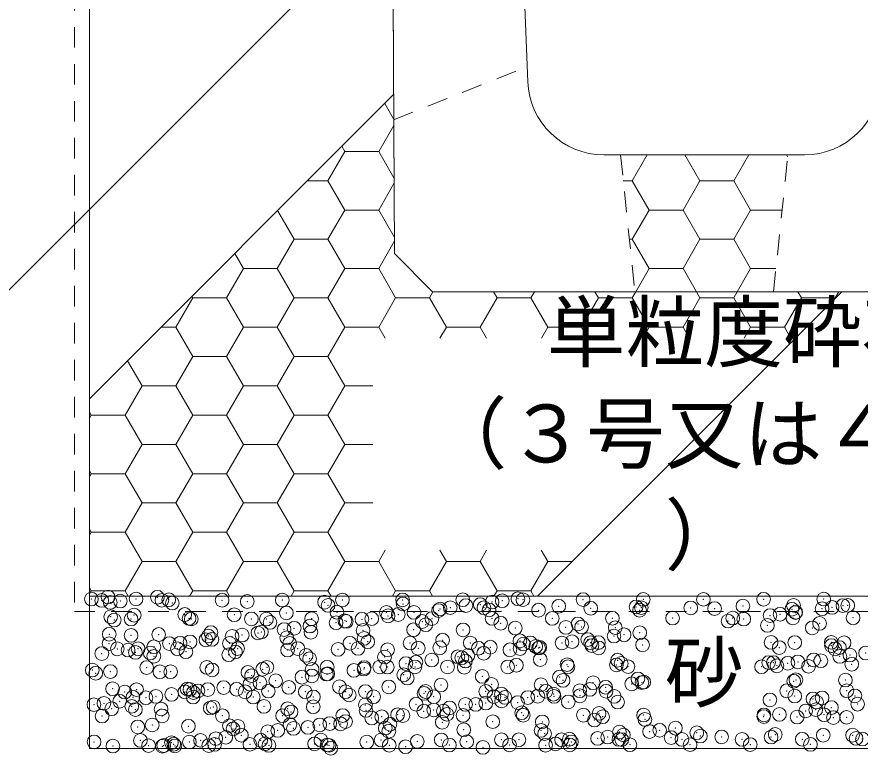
# Model space of a CAD drawing. Units: millimetres at full size; details may follow other scales. Extents: x 190759 to 276146, y -52712 to -16236.
# Drawn here: x 219696 to 220250, y -22624 to -22139 of the extents above; entities that cross this region are included whole.
import ezdxf
from ezdxf.enums import TextEntityAlignment as Align

# ---------------------------------------------------------------- set-up
doc = ezdxf.new("R2010")
doc.units = ezdxf.units.MM
doc.header["$LTSCALE"] = 18
doc.header["$PDMODE"] = 32
doc.header["$PDSIZE"] = 9
doc.linetypes.add('USER1', pattern=[1.35, 0.75, -0.6])
for name, color, linetype, lineweight in [('0_2', 7, 'Continuous', 5), ('寸法線', 7, 'Continuous', 9), ('本体', 2, 'Continuous', 13), ('補助線', 8, 'Continuous', 13), ('ﾊｯﾁﾝｸﾞ', 7, 'Continuous', 5)]:
    doc.layers.add(name, color=color, linetype=linetype, lineweight=lineweight)
doc.styles.add('ＭＳ ゴシック', font='')
doc.styles.get('ＭＳ ゴシック').set_extended_font_data('MS Gothic')

msp = doc.modelspace()

# ---------------------------------------------------------------- linework, layer by layer
at = {"layer": '寸法線'}
msp.add_lwpolyline([(219952.88, -22056.6), (219640.82, -22368.66), (219254.3, -22368.66)], dxfattribs=at)
at = {"layer": '本体'}
for p, q in [((220031.83, -22181.92), (219997.75, -21329.93)), ((219940.25, -21539.93), (219944.08, -22294.76)), ((220213.71, -22229.93), (220081.79, -22229.93)), ((219969.25, -22319.93), (219944.08, -22294.76)), ((219969.25, -22319.93), (220326.25, -22319.93))]:
    msp.add_line(p, q, dxfattribs=at)
at = {"layer": '本体', "linetype": 'USER1', "lineweight": 9}
msp.add_line((219943.63, -22206.93), (220031.43, -22171.93), dxfattribs=at)
msp.add_lwpolyline([(220193.28, -22319.93), (220202.75, -22229.93), (220092.75, -22229.93), (220102.23, -22319.93)], dxfattribs=at)
at = {"layer": '本体'}
for centre, start, end in [((220081.79, -22179.93), 182.2899, 270), ((220213.71, -22179.93), 270, 357.7093)]:
    msp.add_arc(centre, 50, start, end, dxfattribs=at)
at = {"layer": '補助線'}
for p, q in [((219943.55, -22190.35), (219743.75, -22390.15)), ((220238.24, -22319.93), (220038.24, -22519.93))]:
    msp.add_line(p, q, dxfattribs=at)
msp.add_lwpolyline([(219940.91, -21669.98), (219944.08, -22294.76), (219969.25, -22319.93), (220326.25, -22319.93), (220351.42, -22294.76), (220354.59, -21669.98), (220551.75, -21669.98), (220551.75, -22519.93), (219743.75, -22519.93), (219743.75, -21669.98)], close=True, dxfattribs=at)
at = {"layer": 'ﾊｯﾁﾝｸﾞ'}
for p, q in [((219943.63, -22206.23), (219937.79, -22196.11)), ((219933.81, -22227.71), (219943.65, -22210.66)), ((219911.58, -22227.71), (219909.61, -22224.29)), ((219900.47, -22246.96), (219911.58, -22227.71)), ((219911.58, -22227.71), (219933.81, -22227.71)), ((219943.83, -22245.07), (219933.81, -22227.71)), ((220100.49, -22246.96), (220110.33, -22229.93)), ((220144.95, -22246.96), (220135.11, -22229.93)), ((220167.17, -22246.96), (220177, -22229.93)), ((220202.6, -22231.34), (220201.79, -22229.93)), ((219886.95, -22246.96), (219900.47, -22246.96)), ((219911.58, -22266.2), (219900.47, -22246.96)), ((220094.54, -22246.96), (220100.5, -22246.96)), ((220111.61, -22266.2), (220100.5, -22246.96)), ((220133.83, -22266.2), (220144.95, -22246.96)), ((220144.95, -22246.96), (220167.17, -22246.96)), ((220178.28, -22266.2), (220167.17, -22246.96)), ((219933.81, -22266.2), (219943.85, -22248.81)), ((219878.25, -22285.45), (219867.34, -22266.56)), ((219900.47, -22285.45), (219911.58, -22266.2)), ((219911.58, -22266.2), (219933.81, -22266.2)), ((219944.03, -22283.9), (219933.81, -22266.2)), ((220100.49, -22285.45), (220111.61, -22266.2)), ((220111.61, -22266.2), (220133.83, -22266.2)), ((220144.95, -22285.45), (220133.83, -22266.2)), ((220167.17, -22285.45), (220178.28, -22266.2)), ((220178.28, -22266.2), (220198.93, -22266.2)), ((219867.13, -22304.7), (219878.25, -22285.45)), ((219878.25, -22285.45), (219900.47, -22285.45)), ((219911.58, -22304.7), (219900.47, -22285.45)), ((219933.81, -22304.7), (219944.04, -22286.97)), ((220098.6, -22285.45), (220100.5, -22285.45)), ((220111.61, -22304.7), (220100.5, -22285.45)), ((220133.83, -22304.7), (220144.95, -22285.45)), ((220144.95, -22285.45), (220167.17, -22285.45)), ((220178.28, -22304.7), (220167.17, -22285.45)), ((219844.91, -22304.7), (219839.16, -22294.74)), ((219833.8, -22323.95), (219844.91, -22304.7)), ((219844.91, -22304.7), (219867.13, -22304.7)), ((219878.25, -22323.95), (219867.13, -22304.7)), ((219900.47, -22323.95), (219911.58, -22304.7)), ((219911.58, -22304.7), (219933.81, -22304.7)), ((219944.92, -22323.95), (219933.81, -22304.7)), ((220102.82, -22319.93), (220111.61, -22304.7)), ((220111.61, -22304.7), (220133.83, -22304.7)), ((220142.62, -22319.93), (220133.83, -22304.7)), ((220169.49, -22319.93), (220178.28, -22304.7)), ((220178.28, -22304.7), (220194.88, -22304.7)), ((219967.14, -22323.95), (219969.47, -22319.93)), ((220011.6, -22323.95), (220009.27, -22319.93)), ((220033.82, -22323.95), (220036.14, -22319.93)), ((220078.27, -22323.95), (220075.95, -22319.93)), ((220100.49, -22323.95), (220102.82, -22319.93)), ((220144.95, -22323.95), (220142.62, -22319.93)), ((220167.17, -22323.95), (220169.49, -22319.93)), ((220211.62, -22323.95), (220209.3, -22319.93)), ((220233.84, -22323.95), (220236.17, -22319.93)), ((219800.46, -22343.19), (219811.57, -22323.95)), ((219811.57, -22323.95), (219810.98, -22322.92)), ((219811.57, -22323.95), (219833.8, -22323.95)), ((219844.91, -22343.19), (219833.8, -22323.95)), ((219867.13, -22343.19), (219878.24, -22323.95)), ((219878.25, -22323.95), (219900.47, -22323.95)), ((219911.58, -22343.19), (219900.47, -22323.95)), ((219933.81, -22343.19), (219944.92, -22323.95)), ((219944.92, -22323.95), (219967.15, -22323.95)), ((219978.26, -22343.19), (219967.15, -22323.95)), ((220000.48, -22343.19), (220011.6, -22323.95)), ((220011.6, -22323.95), (220033.82, -22323.95)), ((220044.93, -22343.19), (220033.82, -22323.95)), ((220067.16, -22343.19), (220078.27, -22323.95)), ((220078.27, -22323.95), (220100.5, -22323.95)), ((220111.61, -22343.19), (220100.5, -22323.95)), ((220133.83, -22343.19), (220144.95, -22323.95)), ((220144.95, -22323.95), (220167.17, -22323.95)), ((220178.28, -22343.19), (220167.17, -22323.95)), ((220200.51, -22343.19), (220211.62, -22323.95)), ((220211.62, -22323.95), (220233.85, -22323.95)), ((220233.98, -22324.18), (220233.85, -22323.95)), ((219790.71, -22343.19), (219800.46, -22343.19)), ((219811.57, -22362.44), (219800.46, -22343.19)), ((219833.8, -22362.44), (219844.91, -22343.19)), ((219844.91, -22343.19), (219867.13, -22343.19)), ((219878.25, -22362.44), (219867.13, -22343.19)), ((219900.47, -22362.44), (219911.58, -22343.19)), ((219911.58, -22343.19), (219933.81, -22343.19)), ((219938.03, -22350.5), (219933.81, -22343.19)), ((219974.04, -22350.5), (219978.26, -22343.19)), ((219978.26, -22343.19), (220000.48, -22343.19)), ((220004.7, -22350.5), (220000.48, -22343.19)), ((220040.71, -22350.5), (220044.93, -22343.19)), ((220044.93, -22343.19), (220067.16, -22343.19)), ((220071.38, -22350.5), (220067.16, -22343.19)), ((220107.39, -22350.5), (220111.61, -22343.19)), ((220111.61, -22343.19), (220133.83, -22343.19)), ((220138.05, -22350.5), (220133.83, -22343.19)), ((220174.06, -22350.5), (220178.28, -22343.19)), ((220178.28, -22343.19), (220200.51, -22343.19)), ((220204.73, -22350.5), (220200.51, -22343.19)), ((219800.46, -22381.69), (219811.57, -22362.44)), ((219811.57, -22362.44), (219833.8, -22362.44)), ((219844.91, -22381.69), (219833.8, -22362.44)), ((219867.13, -22381.69), (219878.24, -22362.44)), ((219878.25, -22362.44), (219900.47, -22362.44)), ((219911.58, -22381.69), (219900.47, -22362.44)), ((219778.23, -22381.69), (219768.71, -22365.19)), ((219767.12, -22400.94), (219778.23, -22381.69)), ((219778.23, -22381.69), (219800.46, -22381.69)), ((219811.57, -22400.94), (219800.46, -22381.69)), ((219833.8, -22400.94), (219844.91, -22381.69)), ((219844.91, -22381.69), (219867.13, -22381.69)), ((219878.25, -22400.94), (219867.13, -22381.69)), ((219900.47, -22400.94), (219911.58, -22381.69)), ((219911.58, -22381.69), (219929.93, -22381.69)), ((219744.9, -22400.94), (219743.75, -22398.96)), ((219743.75, -22402.91), (219744.9, -22400.94)), ((219744.9, -22400.94), (219767.12, -22400.94)), ((219778.23, -22420.18), (219767.12, -22400.94)), ((219800.46, -22420.18), (219811.57, -22400.94)), ((219811.57, -22400.94), (219833.8, -22400.94)), ((219844.91, -22420.18), (219833.8, -22400.94)), ((219867.13, -22420.18), (219878.24, -22400.94)), ((219878.25, -22400.94), (219900.47, -22400.94)), ((219911.58, -22420.18), (219900.47, -22400.94)), ((219767.12, -22439.43), (219778.23, -22420.18)), ((219778.23, -22420.18), (219800.46, -22420.18)), ((219811.57, -22439.43), (219800.46, -22420.18)), ((219833.8, -22439.43), (219844.91, -22420.18)), ((219844.91, -22420.18), (219867.13, -22420.18)), ((219878.25, -22439.43), (219867.13, -22420.18)), ((219900.47, -22439.43), (219911.58, -22420.18)), ((219911.58, -22420.18), (219929.93, -22420.18)), ((219744.9, -22439.43), (219743.75, -22437.45)), ((219743.75, -22441.41), (219744.9, -22439.43)), ((219744.9, -22439.43), (219767.12, -22439.43)), ((219778.23, -22458.68), (219767.12, -22439.43)), ((219800.46, -22458.68), (219811.57, -22439.43)), ((219811.57, -22439.43), (219833.8, -22439.43)), ((219844.91, -22458.68), (219833.8, -22439.43)), ((219867.13, -22458.68), (219878.24, -22439.43)), ((219878.25, -22439.43), (219900.47, -22439.43)), ((219911.58, -22458.68), (219900.47, -22439.43)), ((219767.12, -22477.93), (219778.23, -22458.68)), ((219778.23, -22458.68), (219800.46, -22458.68)), ((219811.57, -22477.93), (219800.46, -22458.68)), ((219833.8, -22477.93), (219844.91, -22458.68)), ((219844.91, -22458.68), (219867.13, -22458.68)), ((219878.25, -22477.93), (219867.13, -22458.68)), ((219900.47, -22477.93), (219911.58, -22458.68)), ((219911.58, -22458.68), (219929.93, -22458.68)), ((219744.9, -22477.93), (219743.75, -22475.95)), ((219743.75, -22479.9), (219744.9, -22477.93)), ((219744.9, -22477.93), (219767.12, -22477.93)), ((219778.23, -22497.17), (219767.12, -22477.93)), ((219800.46, -22497.17), (219811.57, -22477.93)), ((219811.57, -22477.93), (219833.8, -22477.93)), ((219844.91, -22497.17), (219833.8, -22477.93)), ((219867.13, -22497.17), (219878.24, -22477.93)), ((219878.25, -22477.93), (219900.47, -22477.93)), ((219911.58, -22497.17), (219900.47, -22477.93)), ((219933.81, -22497.17), (219938.09, -22489.76)), ((219978.26, -22497.17), (219973.98, -22489.76)), ((220000.48, -22497.17), (220004.76, -22489.76)), ((220044.93, -22497.17), (220040.65, -22489.76)), ((219767.12, -22516.42), (219778.23, -22497.17)), ((219778.23, -22497.17), (219800.46, -22497.17)), ((219811.57, -22516.42), (219800.46, -22497.17)), ((219833.8, -22516.42), (219844.91, -22497.17)), ((219844.91, -22497.17), (219867.13, -22497.17)), ((219878.25, -22516.42), (219867.13, -22497.17)), ((219900.47, -22516.42), (219911.58, -22497.17)), ((219911.58, -22497.17), (219933.81, -22497.17)), ((219944.92, -22516.42), (219933.81, -22497.17)), ((219967.14, -22516.42), (219978.26, -22497.17)), ((219978.26, -22497.17), (220000.48, -22497.17)), ((220011.6, -22516.42), (220000.48, -22497.17)), ((220033.82, -22516.42), (220044.93, -22497.17)), ((220044.93, -22497.17), (220060.99, -22497.17)), ((219744.9, -22516.42), (219743.75, -22514.44)), ((219743.75, -22518.4), (219744.9, -22516.42)), ((219744.9, -22516.42), (219767.12, -22516.42)), ((219769.14, -22519.93), (219767.12, -22516.42)), ((219809.55, -22519.93), (219811.57, -22516.42)), ((219811.57, -22516.42), (219833.8, -22516.42)), ((219835.82, -22519.93), (219833.8, -22516.42)), ((219876.22, -22519.93), (219878.24, -22516.42)), ((219878.25, -22516.42), (219900.47, -22516.42)), ((219902.49, -22519.93), (219900.47, -22516.42)), ((219942.9, -22519.93), (219944.92, -22516.42)), ((219944.92, -22516.42), (219967.15, -22516.42)), ((219969.17, -22519.93), (219967.15, -22516.42)), ((220009.57, -22519.93), (220011.6, -22516.42)), ((220011.6, -22516.42), (220033.82, -22516.42)), ((220035.84, -22519.93), (220033.82, -22516.42))]:
    msp.add_line(p, q, dxfattribs=at)
at = {"layer": 'ﾊｯﾁﾝｸﾞ', "linetype": 'USER1', "lineweight": 9}
msp.add_lwpolyline([(219940.86, -21659.98), (219733.75, -21659.98), (219733.75, -22529.93), (220561.75, -22529.93), (220561.75, -21659.98), (220354.64, -21659.98)], dxfattribs=at)
at = {"layer": 'ﾊｯﾁﾝｸﾞ', "lineweight": 20}
msp.add_lwpolyline([(219940.91, -21669.98), (219743.75, -21669.98), (219743.75, -22519.93), (220551.75, -22519.93), (220551.75, -21669.98), (220354.59, -21669.98)], dxfattribs=at)
msp.add_lwpolyline([(219743.75, -22519.93), (220551.75, -22519.93), (220551.75, -22619.93), (219743.75, -22619.93)], close=True, dxfattribs=at)
at = {"layer": 'ﾊｯﾁﾝｸﾞ'}
for p in [(219745, -22521.84), (219751.74, -22522.7), (219755.9, -22520.47), (219757.36, -22523.98), (219763.98, -22523.11), (219774.3, -22521.75), (219788.39, -22520.62), (219791.29, -22522.63), (219795.82, -22522.28), (219798.16, -22524.42), (219830.84, -22522.56), (219847.38, -22523.4), (219870.39, -22522.48), (219898.2, -22523.84), (219909.94, -22522.41), (219949.49, -22522.34), (219989.04, -22522.27), (220008.37, -22523.82), (220014.98, -22522.95), (220025.31, -22521.59), (220028.59, -22522.2), (220068.14, -22522.12), (220107.69, -22522.05), (220147.24, -22521.98), (220186.79, -22521.91), (220226.34, -22521.84), (219900.54, -22525.98), (219949.77, -22524.96), (219973.14, -22529.36), (219974.19, -22528.32), (219980.8, -22527.45), (219991.12, -22526.09), (220000.59, -22525.39), (220002.93, -22527.54), (220006.38, -22528.94), (220038.87, -22529.1), (220052.15, -22526.52), (220073.17, -22527.86), (220102.97, -22526.95), (220105.31, -22529.1), (220106.42, -22527.44), (220138.9, -22527.59), (220154.54, -22528.08), (220173.2, -22526.36), (220205.36, -22528.51), (220206.45, -22525.93), (220225.2, -22528.16), (220231.81, -22527.29), (220238.94, -22526.09), (220242.13, -22525.93), (219757.64, -22533.42), (219759.98, -22535.57), (219771.02, -22534.98), (219773.07, -22532.37), (219806.32, -22531.95), (219809.2, -22534.55), (219810.57, -22534.91), (219838.81, -22532.1), (219850.12, -22534.84), (219860.02, -22534.98), (219873.11, -22530.87), (219889.67, -22534.77), (219906.35, -22530.44), (219922.75, -22535.09), (219929.22, -22534.69), (219938.84, -22530.6), (219940, -22532.82), (219946.61, -22531.95), (219956.94, -22530.59), (219968.77, -22534.62), (220008.32, -22534.55), (220047.87, -22534.48), (220087.42, -22534.41), (220126.97, -22534.33), (220166.52, -22534.26), (220173.76, -22534.93), (220191.01, -22532.66), (220197.62, -22531.79), (220206.07, -22534.19), (220207.7, -22530.66), (220207.94, -22530.43), (220245.62, -22534.12), (219862.36, -22537.13), (219878.24, -22540.95), (219888.57, -22539.59), (219905.82, -22537.32), (219911.59, -22536.1), (219912.43, -22536.45), (219962.41, -22536.54), (219964.75, -22538.69), (220013.98, -22537.66), (220023.56, -22540.85), (220056.8, -22540.42), (220064.8, -22538.1), (220067.14, -22540.25), (220089.29, -22540.58), (220163.43, -22536.29), (220189.32, -22539.08), (220218.75, -22540.78), (220223.62, -22537.84), (219756.7, -22544.94), (219771.03, -22545.69), (219789.19, -22545.09), (219821.85, -22546.13), (219823.49, -22543.86), (219837.45, -22546.32), (219844.06, -22545.45), (219854.38, -22544.09), (219856.73, -22543.43), (219871.63, -22541.82), (219889.22, -22543.59), (219923.52, -22542.35), (219956.77, -22541.93), (219989.25, -22542.08), (220088.45, -22546.16), (220095.06, -22545.29), (220105.39, -22543.93), (219756.64, -22551.09), (219796.19, -22551.02), (219803.26, -22550.82), (219809.87, -22549.95), (219820.19, -22548.59), (219824.19, -22548.27), (219835.74, -22550.95), (219873.41, -22547.25), (219875.29, -22550.87), (219914.84, -22550.8), (219924.23, -22547.69), (219926.57, -22549.83), (219954.39, -22550.73), (219975.8, -22548.81), (219993.94, -22550.66), (220026.62, -22549.25), (220028.96, -22551.39), (220033.49, -22550.59), (220054.27, -22550.66), (220060.88, -22549.79), (220071.2, -22548.43), (220073.04, -22550.51), (220078.19, -22550.37), (220107.22, -22551.91), (220191.69, -22550.3), (220207.25, -22550.4), (220231.24, -22550.23), (220239.74, -22550.56), (219751.82, -22557.6), (219762, -22554.5), (219769.07, -22555.32), (219773.87, -22556.84), (219775.68, -22554.45), (219783.67, -22557.27), (219786.01, -22553.1), (219801.55, -22554.43), (219807.12, -22556.42), (219839.61, -22556.57), (219841.1, -22554.36), (219873.91, -22555.34), (219880.65, -22554.29), (219907.15, -22554.92), (219920.2, -22554.21), (219939.64, -22555.07), (219959.75, -22554.14), (219973.94, -22553.84), (219999.3, -22554.07), (220002.83, -22557.43), (220007.18, -22553.41), (220020.08, -22555.16), (220026.69, -22554.29), (220037.02, -22552.93), (220038.85, -22554), (220039.67, -22553.57), (220073.97, -22552.33), (220078.4, -22553.93), (220197.05, -22553.71), (220231.39, -22552.37), (220233.73, -22554.51), (220236.6, -22553.64), (220253.84, -22557.27), (219786.01, -22559.42), (219835.24, -22558.4), (219886.05, -22558.83), (219888.39, -22560.98), (219937.62, -22559.96), (219958.32, -22563.29), (219968.65, -22561.93), (219985.9, -22559.66), (219988.44, -22560.39), (219990.78, -22562.54), (219992.51, -22558.79), (220040.01, -22561.52), (220090.83, -22561.95), (220209.33, -22563.13), (220219.65, -22561.77), (220224.42, -22562.31), (220236.9, -22559.5), (220243.51, -22558.63), (219745.49, -22568.42), (219781.28, -22566.78), (219820.83, -22566.71), (219824.29, -22568.33), (219857.53, -22567.9), (219860.38, -22566.64), (219890.02, -22568.06), (219899.93, -22566.57), (219917.53, -22568.66), (219924.14, -22567.79), (219924.32, -22566.82), (219934.46, -22566.43), (219939.48, -22566.5), (219951.71, -22564.16), (219957.57, -22566.4), (219979.03, -22566.42), (219990.05, -22566.55), (220018.58, -22566.35), (220024.36, -22565.32), (220057.6, -22564.89), (220058.13, -22566.28), (220090.09, -22565.05), (220093.17, -22564.1), (220097.68, -22566.21), (220185.47, -22566.27), (220190.12, -22563.55), (220193.21, -22563.51), (220195.55, -22565.66), (220202.72, -22564), (220216.33, -22565.99), (220244.78, -22564.64), (219747.83, -22570.57), (219757.5, -22569.41), (219789.99, -22569.56), (219797.06, -22569.54), (219847.88, -22569.98), (219850.22, -22572.13), (219883.34, -22573.16), (219889.95, -22572.29), (219899.44, -22571.1), (219900.28, -22570.93), (219950.26, -22571.54), (219952.6, -22573.69), (220001.83, -22572.66), (220052.65, -22573.1), (220104.22, -22574.22), (219849.15, -22577.66), (219855.76, -22576.79), (219866.09, -22575.43), (219874.71, -22579.81), (219907.95, -22579.39), (219940.44, -22579.54), (219974.74, -22578.31), (220007.98, -22577.88), (220040.47, -22578.04), (220054.99, -22575.24), (220074.77, -22576.8), (220082.91, -22579.77), (220100.16, -22577.5), (220106.77, -22576.63), (220108.02, -22576.38), (220206.6, -22575.78), (220208.05, -22574.87), (220240.54, -22575.03), (219758.88, -22580.69), (219766.9, -22582.89), (219774.67, -22581.31), (219797.72, -22584.44), (219806.45, -22582.82), (219807.92, -22580.89), (219809.7, -22581.13), (219812.04, -22583.27), (219814.97, -22582.16), (219821.58, -22581.29), (219831.9, -22579.94), (219840.41, -22581.05), (219846, -22582.75), (219861.27, -22582.25), (219885.55, -22582.68), (219912.08, -22582.69), (219914.42, -22584.83), (219925.1, -22582.6), (219963.65, -22583.81), (219964.65, -22582.53), (220004.2, -22582.46), (220014.47, -22584.25), (220043.75, -22582.39), (220048.73, -22584.27), (220065.98, -22582), (220066.04, -22585.37), (220072.59, -22581.13), (220083.3, -22582.32), (220201.95, -22582.1), (220241.5, -22582.03), (220246.85, -22585.44), (219753.21, -22590.3), (219763.53, -22588.94), (219772.26, -22586.3), (219780.78, -22586.67), (219787.39, -22585.8), (219811.81, -22586.23), (219851.36, -22586.16), (219890.91, -22586.09), (219930.45, -22586.02), (219958.37, -22590.87), (219970, -22585.94), (219997.61, -22591), (220004.22, -22590.13), (220009.55, -22585.87), (220014.54, -22588.77), (220016.81, -22586.39), (220025.16, -22589.79), (220031.79, -22586.5), (220038.4, -22585.63), (220049.1, -22585.8), (220058.4, -22589.37), (220088.65, -22585.73), (220090.89, -22589.52), (220190.92, -22588.02), (220207.3, -22585.51), (220219.24, -22587.37), (220221.58, -22589.51), (220225.22, -22586.78), (220248.61, -22590.84), (219746.6, -22591.17), (219758.3, -22593.88), (219771.52, -22592.27), (219773.86, -22594.42), (219790.79, -22594.03), (219823.09, -22593.4), (219825.09, -22592.8), (219858.33, -22592.37), (219873.91, -22593.83), (219876.25, -22595.98), (219890.82, -22592.53), (219925.12, -22591.29), (219925.47, -22594.96), (219963.42, -22595.5), (219970.03, -22594.63), (219976.29, -22595.39), (219980.36, -22593.27), (219990.85, -22591.02), (220027.86, -22596.52), (220214.43, -22595.34), (220221.04, -22594.47), (220231.36, -22593.11), (219751.99, -22598.66), (219791.54, -22598.59), (219831.09, -22598.51), (219870.64, -22598.44), (219910.19, -22598.37), (219929.23, -22600), (219935.85, -22599.13), (219946.17, -22597.77), (219949.73, -22598.3), (219978.63, -22597.54), (219989.28, -22598.23), (220028.83, -22598.15), (220068.38, -22598.08), (220075.57, -22601.27), (220078.68, -22596.95), (220081.02, -22599.1), (220107.93, -22598.01), (220108.82, -22600.85), (220186.85, -22598.97), (220187.03, -22597.87), (220197.18, -22597.61), (220208.85, -22599.34), (220226.58, -22597.8), (220232.63, -22599.63), (220241.34, -22599.5), (219775.47, -22605.78), (219784.91, -22604.54), (219808.72, -22605.36), (219835.73, -22604.98), (219838.07, -22607.12), (219841.21, -22605.52), (219875.51, -22604.28), (219877.8, -22606.78), (219887.3, -22606.1), (219895.05, -22604.5), (219901.66, -22603.63), (219908.75, -22603.86), (219911.98, -22602.27), (219938.11, -22606.54), (219941.24, -22604.01), (219975.54, -22602.78), (220008.78, -22602.35), (220041.27, -22602.51), (220128.81, -22606.61), (219833.29, -22612.64), (219843.61, -22611.28), (219860.86, -22609), (219867.47, -22608.13), (219940.46, -22608.68), (219989.68, -22607.66), (220040.5, -22608.1), (220042.84, -22610.24), (220084.3, -22612.47), (220092.07, -22609.22), (220094.62, -22611.11), (220111.87, -22608.84), (220118.48, -22607.97), (220125.99, -22612.76), (220142.89, -22609.66), (220145.23, -22611.8), (220159.23, -22612.33), (220191.72, -22612.49), (220194.45, -22610.78), (220226.02, -22611.25), (220245.27, -22611.22), (219746.73, -22615.69), (219759.1, -22618.35), (219777.16, -22614.69), (219782.51, -22618.11), (219791.59, -22618.5), (219792.49, -22618.01), (219797.55, -22616.13), (219799.1, -22617.14), (219799.89, -22618.27), (219809.43, -22615.78), (219816.71, -22614.62), (219822.06, -22618.03), (219825.89, -22617.27), (219826.68, -22613.51), (219849.12, -22617.25), (219856.26, -22614.55), (219859.13, -22616.84), (219861.61, -22617.96), (219891.62, -22617), (219895.81, -22614.48), (219899.94, -22617.69), (219901.16, -22617.89), (219925.92, -22615.76), (219935.36, -22614.41), (219940.71, -22617.82), (219959.17, -22615.34), (219974.91, -22614.33), (219980.26, -22617.75), (219991.65, -22615.5), (220014.46, -22614.26), (220019.81, -22617.67), (220025.96, -22614.26), (220043.5, -22617.84), (220050.11, -22616.97), (220054.01, -22614.19), (220059.2, -22613.84), (220059.36, -22617.6), (220060.44, -22615.61), (220077.69, -22613.34), (220091.69, -22613.99), (220093.55, -22614.12), (220098.91, -22617.53), (220133.1, -22614.05), (220138.46, -22617.46), (220172.65, -22613.97), (220178.01, -22617.39), (220212.2, -22613.9), (220217.56, -22617.31), (220247.61, -22613.36), (220251.75, -22613.83), (219902.28, -22619.83), (219951.5, -22618.81), (220002.32, -22619.25)]:
    msp.add_point(p, dxfattribs=at)

# ---------------------------------------------------------------- texts
at = {"layer": '0_2', "style": 'ＭＳ ゴシック'}
for s, p in [('\u3000単粒度砕石', (219992.35, -22327.36)), ('（３号又は４号', (219966.45, -22394.03)), ('）', (220121.85, -22460.69))]:
    msp.add_text(s, height=37.98, dxfattribs=at).set_placement(p, align=Align.TOP_LEFT)
msp.add_text('砂', height=37.98, dxfattribs=at).set_placement((220147.75, -22569.93), align=Align.MIDDLE_CENTER)

doc.saveas('drawing.dxf')
